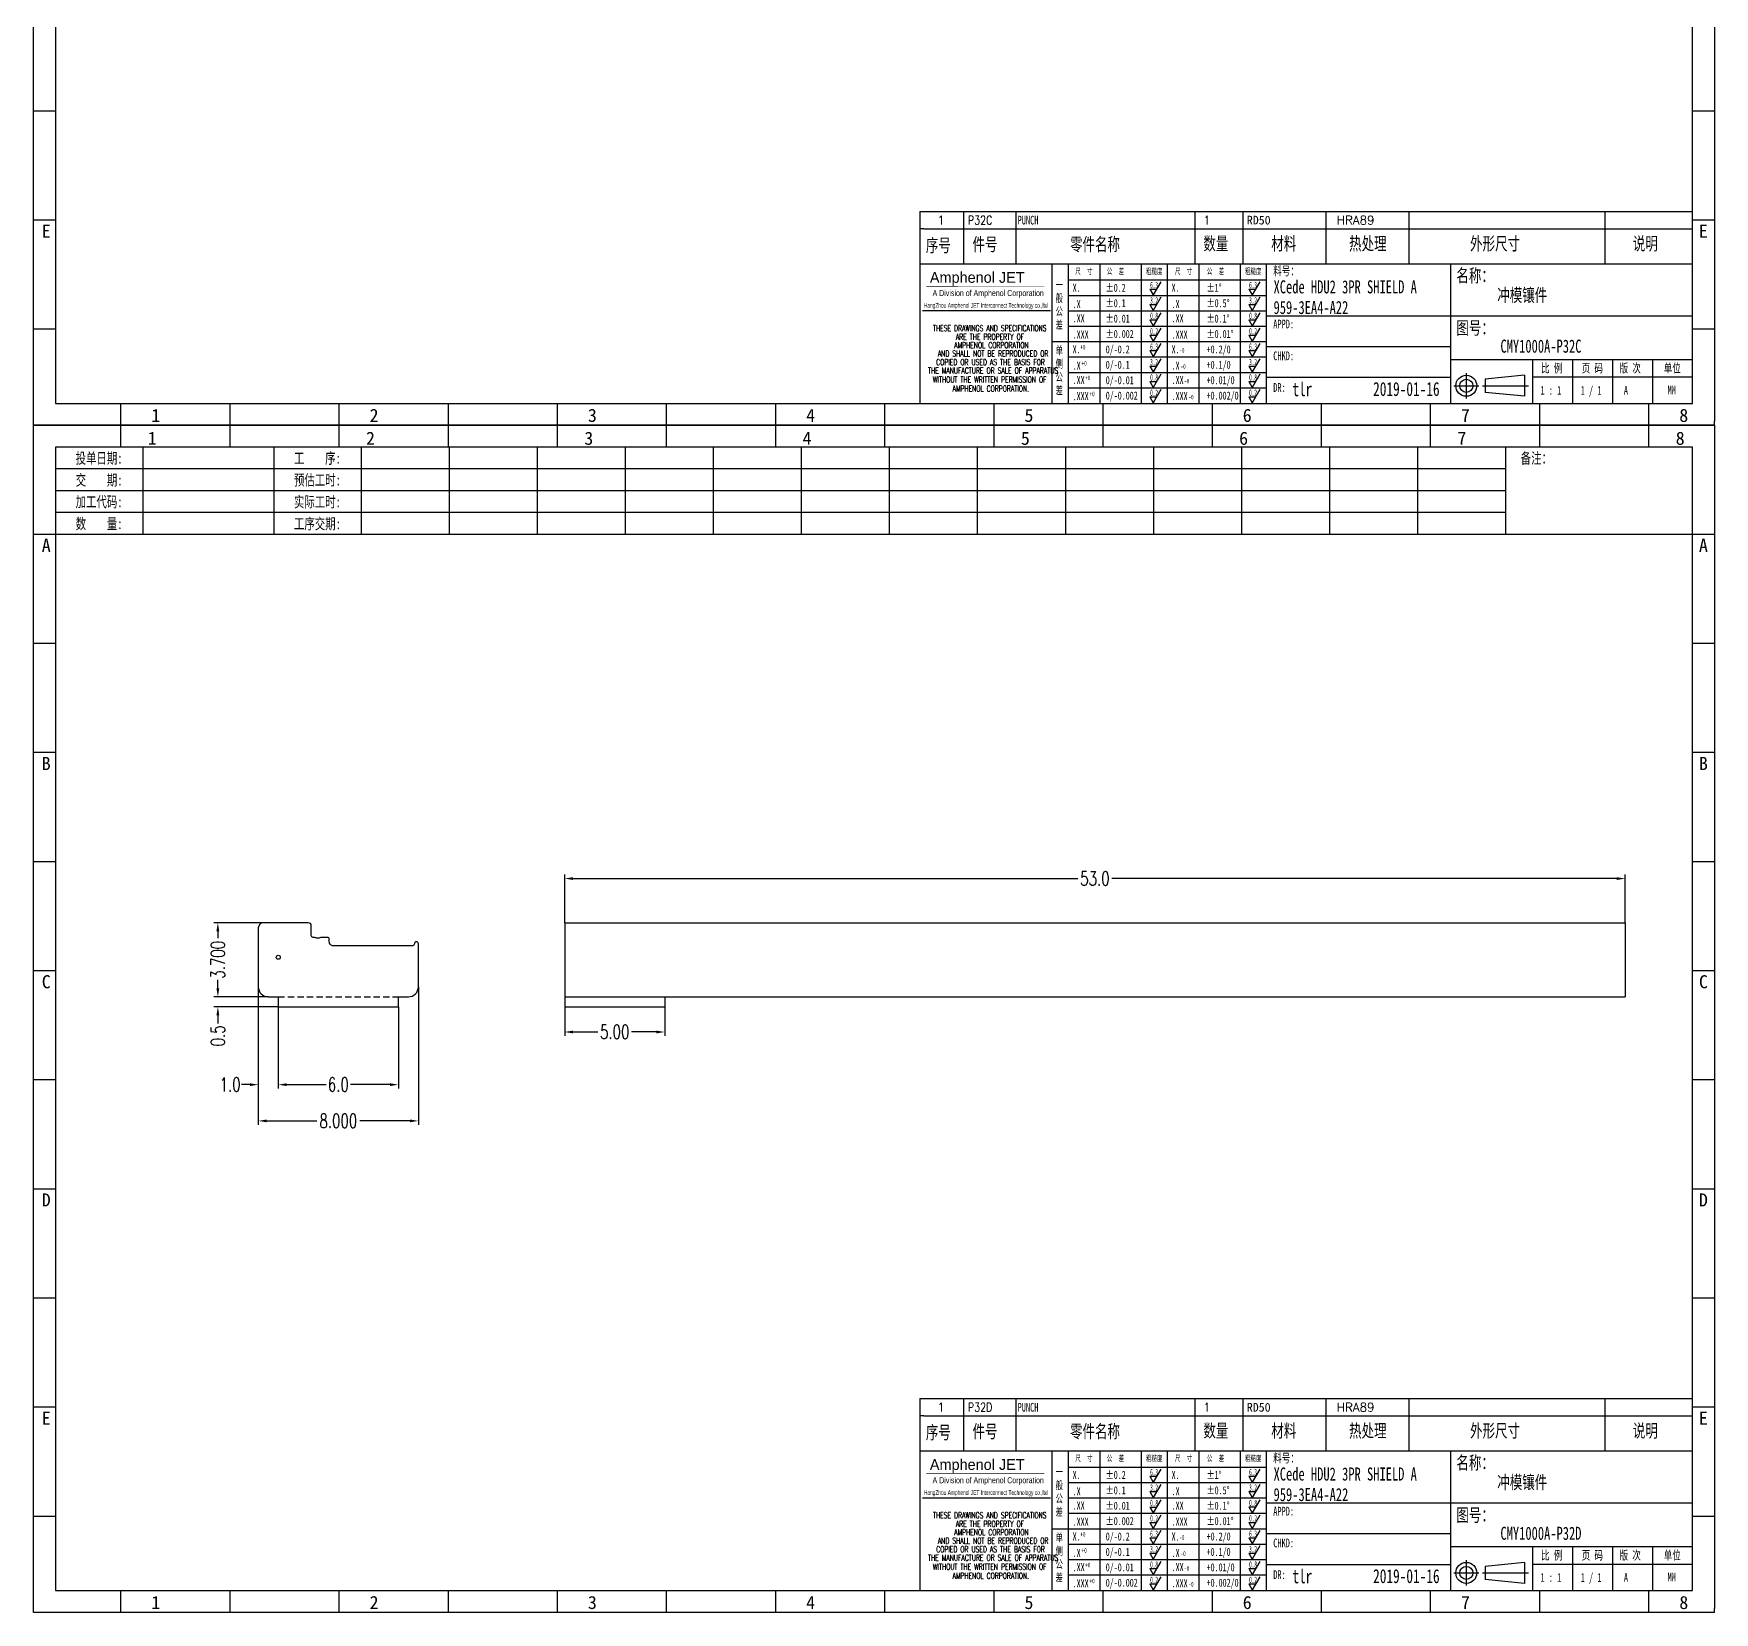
# Model space of a CAD drawing. Header units: millimetres. Extents: x -2852 to 5627, y -2271 to 1849.
# Drawn here: x -1342.4 to -1258.4, y -67.6 to 11.4 of the extents above; entities that cross this region are included whole.
import ezdxf
from ezdxf.enums import TextEntityAlignment as Align

# ---------------------------------------------------------------- set-up
doc = ezdxf.new("R2010")
doc.units = ezdxf.units.MM
doc.header["$PDSIZE"] = 3
doc.linetypes.add('DASHED2', pattern=[9.525, 6.35, -3.175])
for name, color, linetype in [('1', 7, 'Continuous'), ('11', 4, 'DASHED2'), ('41', 1, 'Continuous'), ('PUNCH', 1, 'Continuous')]:
    doc.layers.add(name, color=color, linetype=linetype)
doc.styles.add('CH', font='仿宋_GB2312_0.ttf')
doc.styles.add('jet02', font='simplex.shx', dxfattribs={"width": 0.7})
doc.styles.add('SIMPLEX', font='SIMPLEX')
doc.styles.get("Standard").update_dxf_attribs({"font": '仿宋_GB2312_0.ttf', "width": 0.7})
doc.styles.add('TEXTSTYLE_1', font='TRIUMB.TTF')
doc.styles.add('TEXTSTYLE_2', font='TRIUM.TTF')
doc.styles.add('tk', font='', dxfattribs={"width": 0.7})
doc.styles.add('tk 2', font='仿宋_GB2312_0.ttf', dxfattribs={"width": 0.65})
doc.styles.add('tk 4', font='simplex.shx', dxfattribs={"width": 0.65, "bigfont": 'bigfont.shx'})
doc.styles.get('tk').set_extended_font_data('NSimSun')
doc.dimstyles.new('jet02', dxfattribs={"dimtxt": 3.5, "dimasz": 2.1, "dimexe": 1, "dimexo": 0, "dimgap": 0.5, "dimtad": 0, "dimtoh": 1, "dimdec": 3, "dimzin": 9, "dimdsep": 46, "dimtxsty": 'jet02', "dimcen": 0, "dimclrt": 256, "dimazin": 2, "dimtfac": 1, "dimtdec": 3, "dimtofl": 0, "dimtmove": 0, "dimatfit": 1, "dimfxl": 0, "dimarcsym": 0})

# ---------------------------------------------------------------- blocks, each defined once
blk = doc.blocks.new('A3-N')
at = {"layer": '1', "color": 1}
for p, q in [((0, 0), (0, 296.73)), ((0, 296.73), (420, 296.73)), ((21.82, 291.27), (21.82, 296.73)), ((49.09, 291.27), (49.09, 296.73)), ((76.36, 291.27), (76.36, 296.73)), ((103.64, 291.27), (103.64, 296.73)), ((103.64, 291.27), (103.64, 296.73)), ((103.64, 291.27), (103.64, 296.73)), ((130.91, 291.27), (130.91, 296.73)), ((158.18, 291.27), (158.18, 296.73)), ((185.45, 291.27), (185.45, 296.73)), ((212.73, 291.27), (212.73, 296.73)), ((240, 291.27), (240, 296.73)), ((267.27, 291.27), (267.27, 296.73)), ((294.55, 291.27), (294.55, 296.73)), ((321.82, 291.27), (321.82, 296.73)), ((349.09, 291.27), (349.09, 296.73)), ((376.36, 291.27), (376.36, 296.73)), ((403.64, 291.27), (403.64, 296.73)), ((420, 296.73), (420, 1)), ((5.45, 269.45), (0, 269.45)), ((420, 269.45), (414.55, 269.45)), ((5.45, 242.18), (0, 242.18)), ((420, 242.18), (414.55, 242.18)), ((5.45, 214.91), (0, 214.91)), ((420, 214.91), (414.55, 214.91)), ((5.45, 187.64), (0, 187.64)), ((420, 187.64), (414.55, 187.64)), ((5.45, 160.36), (0, 160.36)), ((420, 160.36), (414.55, 160.36)), ((5.45, 133.09), (0, 133.09)), ((420, 133.09), (414.55, 133.09)), ((5.45, 105.82), (0, 105.82)), ((420, 105.82), (414.55, 105.82)), ((5.45, 78.55), (0, 78.55)), ((420, 78.55), (414.55, 78.55)), ((5.45, 51.27), (0, 51.27)), ((420, 51.27), (414.55, 51.27)), ((222.45, 49.09), (221.45, 49.09)), ((221.45, 49.09), (221.45, 40.36)), ((222.45, 49.09), (414.55, 49.09)), ((232.36, 49.09), (232.36, 40.36)), ((245.45, 49.09), (245.45, 40.36)), ((290.18, 49.09), (290.18, 40.36)), ((302.18, 49.09), (302.18, 40.36)), ((322.91, 49.09), (322.91, 40.36)), ((343.64, 49.09), (343.64, 40.36)), ((392.73, 40.36), (392.73, 49.09)), ((258.55, 40.36), (258.55, 5.44)), ((266.45, 40.36), (266.45, 5.44)), ((276.78, 40.36), (276.78, 5.45)), ((291.18, 40.36), (291.18, 5.45)), ((301.51, 40.37), (301.51, 5.46)), ((308.01, 40.36), (308.01, 5.45)), ((354.09, 40.36), (354.09, 5.45)), ((308.01, 32.39), (258.55, 32.39)), ((308.01, 28.54), (258.55, 28.54)), ((414.55, 27.27), (308.01, 27.27)), ((5.45, 24), (0, 24)), ((308.01, 24.69), (258.55, 24.69)), ((420, 24), (414.55, 24)), ((308.01, 16.99), (258.55, 16.99)), ((354.09, 19.63), (308.01, 19.63)), ((308.01, 13.14), (258.55, 13.14)), ((414.55, 16.36), (354.09, 16.36)), ((374.55, 16.36), (374.55, 5.45)), ((384.55, 16.36), (384.55, 5.45)), ((394.55, 16.36), (394.55, 5.45)), ((404.55, 16.36), (404.55, 5.45)), ((308.01, 9.29), (258.55, 9.29)), ((308.01, 11.99), (354.09, 11.99)), ((372.51, 12.49), (362.69, 11.5)), ((362.69, 11.5), (362.69, 8.23)), ((372.51, 12.49), (372.51, 7.25)), ((414.55, 12), (374.55, 12)), ((21.82, 0), (21.82, 5.45)), ((49.09, 0), (49.09, 5.45)), ((76.36, 0), (76.36, 5.45)), ((103.64, 0), (103.64, 5.45)), ((130.91, 0), (130.91, 5.45)), ((158.18, 0), (158.18, 5.45)), ((185.45, 0), (185.45, 5.45)), ((212.73, 0), (212.73, 5.45)), ((240, 0), (240, 5.45)), ((267.27, 0), (267.27, 5.45)), ((294.55, 0), (294.55, 5.45)), ((321.82, 0), (321.82, 5.45)), ((349.09, 0), (349.09, 5.45)), ((372.51, 7.25), (362.69, 8.23)), ((376.36, 0), (376.36, 5.45)), ((403.64, 0), (403.64, 5.45)), ((1, 0), (0, 0)), ((420, 0), (1, 0)), ((420, 0), (420, 1))]:
    blk.add_line(p, q, dxfattribs=at)
at = {"layer": '1'}
for p, q in [((414.55, 278.18), (414.55, 284.73)), ((221.45, 40.36), (221.45, 5.45)), ((221.45, 40.36), (414.55, 40.36)), ((221.45, 40.36), (414.55, 40.36)), ((254.41, 40.36), (254.41, 5.45)), ((283.28, 40.36), (283.28, 5.45)), ((308.01, 36.24), (258.55, 36.24)), ((222.08, 28.67), (254.12, 28.67)), ((308.01, 20.84), (254.41, 20.84))]:
    blk.add_line(p, q, dxfattribs=at)
at = {"layer": '1', "color": 1, "ltscale": 0.05}
for p, q in [((278.93, 34.04), (279.79, 32.56)), ((278.93, 34.04), (280.65, 34.04)), ((281.68, 35.84), (279.79, 32.56)), ((303.66, 34.05), (304.52, 32.56)), ((303.66, 34.05), (305.38, 34.05)), ((306.41, 35.84), (304.52, 32.56)), ((278.93, 30.19), (279.79, 28.71)), ((278.93, 30.19), (280.65, 30.19)), ((281.68, 31.99), (279.79, 28.71)), ((303.66, 30.2), (305.38, 30.2)), ((303.66, 30.2), (304.52, 28.71)), ((306.41, 31.99), (304.52, 28.71)), ((278.93, 26.34), (279.79, 24.86)), ((278.93, 26.34), (280.65, 26.34)), ((281.68, 28.14), (279.79, 24.86)), ((303.66, 26.35), (304.52, 24.86)), ((303.66, 26.35), (305.38, 26.35)), ((306.41, 28.14), (304.52, 24.86)), ((278.93, 22.49), (280.65, 22.49)), ((278.93, 22.49), (279.79, 21.01)), ((281.68, 24.29), (279.79, 21.01)), ((303.66, 22.5), (305.38, 22.5)), ((303.66, 22.5), (304.52, 21.01)), ((306.41, 24.29), (304.52, 21.01)), ((278.93, 18.66), (279.79, 17.17)), ((278.93, 18.66), (280.65, 18.66)), ((281.68, 20.45), (279.79, 17.17)), ((303.66, 18.66), (304.52, 17.18)), ((303.66, 18.66), (305.38, 18.66)), ((306.41, 20.46), (304.52, 17.18)), ((278.93, 14.81), (280.65, 14.81)), ((278.93, 14.81), (279.79, 13.32)), ((281.68, 16.6), (279.79, 13.32)), ((281.68, 12.75), (279.79, 9.47)), ((303.66, 14.81), (305.38, 14.81)), ((303.66, 14.81), (304.52, 13.33)), ((306.41, 16.61), (304.52, 13.33)), ((306.41, 12.76), (304.52, 9.48)), ((278.93, 10.96), (279.79, 9.47)), ((278.93, 10.96), (280.65, 10.96)), ((281.68, 8.9), (279.79, 5.62)), ((303.66, 10.96), (304.52, 9.48)), ((303.66, 10.96), (305.38, 10.96)), ((306.41, 8.91), (304.52, 5.63)), ((278.93, 7.11), (279.79, 5.62)), ((278.93, 7.11), (280.65, 7.11)), ((303.66, 7.11), (305.38, 7.11)), ((303.66, 7.11), (304.52, 5.63))]:
    blk.add_line(p, q, dxfattribs=at)
at = {"layer": '1', "color": 1, "ltscale": 0.1}
for p, q in [((358.01, 13.02), (358.01, 6.71)), ((354.86, 9.87), (361.17, 9.87)), ((362.03, 9.87), (373.54, 9.87))]:
    blk.add_line(p, q, dxfattribs=at)
at = {"layer": '1'}
blk.add_lwpolyline([(221.45, 5.45), (414.55, 5.45), (414.55, 291.27), (5.45, 291.27), (5.45, 5.45), (414.55, 5.45)], dxfattribs=at)
at = {"layer": '1', "color": 7, "linetype": 'Continuous', "const_width": 0.123}
blk.add_lwpolyline([(223.11, 34.74), (252.6, 34.76)], dxfattribs=at)
at = {"layer": '1', "color": 1}
for radius in [2.62, 1.64]:
    blk.add_circle((358.01, 9.87), radius, dxfattribs=at)
at = {"layer": '41'}
for p, q in [((27.27, 291.27), (27.27, 269.45)), ((60, 291.27), (60, 269.45)), ((81.82, 291.27), (81.82, 269.45)), ((103.82, 291.27), (103.82, 269.45)), ((125.82, 291.27), (125.82, 269.45)), ((147.82, 291.27), (147.82, 269.45)), ((169.82, 291.27), (169.82, 269.45)), ((191.82, 291.27), (191.82, 269.45)), ((213.82, 291.27), (213.82, 269.45)), ((235.82, 291.27), (235.82, 269.45)), ((257.82, 291.27), (257.82, 269.45)), ((279.82, 291.27), (279.82, 269.45)), ((301.82, 291.27), (301.82, 269.45)), ((323.82, 291.27), (323.82, 269.45)), ((345.82, 291.27), (345.82, 269.45)), ((367.82, 291.27), (367.82, 269.45)), ((367.82, 285.82), (5.45, 285.82)), ((367.82, 280.36), (5.45, 280.36)), ((367.82, 274.91), (5.45, 274.91)), ((414.55, 269.45), (5.45, 269.45))]:
    blk.add_line(p, q, dxfattribs=at)
at = {"layer": '1', "color": 1}
for s, p in [('1', (29.64, 295.11)), ('2', (84.18, 295.11)), ('3', (138.73, 295.11)), ('4', (193.27, 295.11)), ('5', (247.82, 295.11)), ('6', (302.36, 295.11)), ('7', (356.91, 295.11)), ('8', (411.45, 295.11)), ('1', (30.53, 4.11)), ('2', (85.08, 4.11)), ('3', (139.62, 4.11)), ('4', (194.17, 4.11)), ('5', (248.72, 4.11)), ('6', (303.26, 4.11)), ('7', (357.81, 4.11)), ('8', (412.35, 4.11))]:
    blk.add_text(s, height=3.27, dxfattribs=at).set_placement(p, align=Align.TOP_CENTER)
at = {"layer": '1', "style": 'tk', "width": 0.7}
for s, p in [('投单日期:', (16.36, 288.55)), ('工    序:', (70.91, 288.55)), ('备注：', (375.51, 288.55)), ('交    期:', (16.36, 283.09)), ('预估工时:', (70.91, 283.09)), ('加工代码:', (16.36, 277.64)), ('实际工时:', (70.91, 277.64)), ('数    量:', (16.36, 272.18)), ('工序交期:', (70.91, 272.18))]:
    blk.add_text(s, height=2.727, dxfattribs=at).set_placement(p, align=Align.MIDDLE)
at = {"layer": '1', "color": 1}
for s, p in [('A', (2.04, 268.36)), ('B', (2.04, 213.82)), ('C', (2.04, 159.27)), ('D', (2.04, 104.73)), ('E', (2.04, 50.18))]:
    blk.add_text(s, height=3.27, dxfattribs=at).set_placement(p, align=Align.TOP_LEFT)
for s, p in [('A', (418.37, 268.36)), ('B', (418.37, 213.82)), ('C', (418.37, 159.27)), ('D', (418.37, 104.73)), ('E', (418.37, 50.18))]:
    blk.add_text(s, height=3.27, dxfattribs=at).set_placement(p, align=Align.TOP_RIGHT)
at = {"layer": '1', "color": 1, "style": 'tk 2', "width": 0.7}
for s, height, p in [('序号', 3.273, (222.96, 43.34)), ('件号', 3.273, (234.62, 43.61)), ('零件名称', 3.273, (258.97, 43.61)), ('数量', 3.273, (292.3, 43.78)), ('材料', 3.273, (309.27, 43.78)), ('热处理', 3.273, (328.71, 43.78)), ('外形尺寸', 3.273, (358.94, 43.78)), ('说明', 3.273, (399.61, 43.78)), ('料号：', 2.182, (309.77, 37.46)), ('名称：', 3.273, (355.52, 35.79)), ('图号：', 3.273, (355.52, 22.7)), ('比 例', 2.182, (376.69, 13.18)), ('页 码', 2.182, (386.85, 13.18)), ('版 次', 2.182, (396.31, 13.18)), ('单位', 2.182, (407.35, 13.18))]:
    blk.add_text(s, height=height, dxfattribs=at).set_placement(p)
at = {"layer": '1', "color": 7, "linetype": 'Continuous', "style": 'TEXTSTYLE_1'}
blk.add_text('Amphenol JET', height=2.7, dxfattribs=at).set_placement((223.96, 35.61))
at = {"layer": '1', "color": 7, "linetype": 'Continuous'}
for s, height, style, width, p in [('A Division of Amphenol Corporation', 1.5, 'TEXTSTYLE_2', 0.7, (224.64, 32.29)), ('HangZhou Amphenol JET Interconnect Technology co.,ltd ', 1.2, 'TEXTSTYLE_2', 0.6, (222.47, 29.36)), ('THESE DRAWINGS AND SPECIFICATIONS', 1.5, 'tk 4', 0.6, (224.73, 23.52)), ('ARE THE PROPERTY OF', 1.5, 'tk 4', 0.6, (230.45, 21.35)), ('AND SHALL NOT BE REPRODUCED OR', 1.5, 'tk 4', 0.6, (225.95, 17.17)), ('AMPHENOL CORPORATION', 1.5, 'tk 4', 0.6, (230.04, 19.27)), ('THE MANUFACTURE OR SALE OF APPARATUS', 1.5, 'tk 4', 0.6, (223.5, 12.92)), ('COPIED OR USED AS THE BASIS FOR', 1.5, 'tk 4', 0.6, (225.54, 15.02)), ('WITHOUT THE WRITTEN PERMISSION OF', 1.5, 'tk 4', 0.6, (224.73, 10.67)), ('AMPHENOL CORPORATION.', 1.5, 'tk 4', 0.6, (229.63, 8.4))]:
    blk.add_text(s, height=height, dxfattribs=dict(at, style=style, width=width)).set_placement(p)
at = {"layer": '1', "color": 1, "style": 'tk 2', "width": 0.7}
for s, p in [('X.', (259.64, 34.37)), ('%%P0.2', (267.9, 34.37)), ('X.', (284.37, 34.37)), ('%%P1%%D', (293.12, 34.37)), ('.X', (259.64, 30.28)), ('%%P0.1', (267.9, 30.52)), ('.X', (284.37, 30.28)), ('%%P0.5%%D', (293.12, 30.52)), ('.XX', (259.64, 26.71)), ('%%P0.01', (267.9, 26.67)), ('.XX', (284.37, 26.71)), ('%%P0.1%%D', (293.12, 26.67)), ('.XXX', (259.64, 22.68)), ('%%P0.002', (267.9, 22.82)), ('.XXX', (284.37, 22.68)), ('%%P0.01%%D', (293.12, 22.82)), ('X.', (259.64, 18.97)), ('0/-0.2', (267.9, 18.97)), ('X.', (284.37, 18.97)), ('+0.2/0', (293.12, 18.97)), ('.X', (259.64, 14.88)), ('0/-0.1', (267.9, 15.12)), ('.X', (284.37, 14.88)), ('+0.1/0', (293.12, 15.12)), ('.XX', (259.64, 11.31)), ('0/-0.01', (267.9, 11.27)), ('0/-0.002', (267.9, 7.42)), ('.XX', (284.37, 11.31)), ('+0.01/0', (293.12, 11.27)), ('+0.002/0', (293.12, 7.42)), ('.XXX', (259.64, 7.28)), ('.XXX', (284.37, 7.28))]:
    blk.add_text(s, height=2, dxfattribs=at).set_placement(p, align=Align.MIDDLE_LEFT)
at = {"layer": '1', "color": 1, "ltscale": 0.05, "style": 'tk 2', "width": 0.5}
for s, p in [('6.3', (279.01, 34.26)), ('6.3', (303.74, 34.27)), ('3.2', (279.01, 30.41)), ('3.2', (303.74, 30.42)), ('0.8', (279.01, 26.56)), ('0.8', (303.74, 26.57)), ('0.2', (279.01, 22.71)), ('0.2', (303.74, 22.72)), ('6.3', (279.01, 18.87)), ('6.3', (303.74, 18.88)), ('3.2', (279.01, 15.02)), ('0.8', (279.01, 11.17)), ('3.2', (303.74, 15.03)), ('0.8', (303.74, 11.18)), ('0.2', (279.01, 7.32)), ('0.2', (303.74, 7.33))]:
    blk.add_text(s, height=1.6, dxfattribs=at).set_placement(p)
at = {"layer": '1', "style": 'tk 2', "width": 0.7}
for s, p in [('APPD:', (309.77, 24.21)), ('CHKD:', (309.77, 16.27)), ('DR:', (309.77, 8.35))]:
    blk.add_text(s, height=2.182, dxfattribs=at).set_placement(p)
at = {"layer": '1', "color": 7, "style": 'tk 2', "width": 0.7}
blk.add_text('MM', height=2.182, dxfattribs=at).set_placement((408.31, 7.75))
at = {"layer": '1', "color": 1, "ltscale": 0.05, "char_height": 1.5, "width": 6.3627, "attachment_point": 1, "style": 'tk 2'}
for s, insert in [('尺  寸', (260.31, 39.25)), ('公  差', (268.17, 39.25)), ('粗糙度', (277.98, 39.25)), ('尺  寸', (285.2, 39.25)), ('公  差', (293.18, 39.25)), ('粗糙度', (302.71, 39.26))]:
    blk.add_mtext(s, dxfattribs=dict(at, insert=insert))
at = {"layer": '1', "ltscale": 0.05, "char_height": 2, "width": 2.5195, "attachment_point": 1, "style": 'tk 2'}
for s, insert in [('一般公差', (255.39, 36.11)), ('单侧公差', (255.39, 19.71))]:
    blk.add_mtext(s, dxfattribs=dict(at, insert=insert))
at = {"layer": '1', "color": 1, "ltscale": 0.05, "char_height": 1.2, "width": 5.1396, "attachment_point": 1, "line_spacing_factor": 0.8, "style": 'tk 2'}
for s, insert in [('+0', (261.58, 20.13)), ('-0', (286.31, 19.33)), ('+0', (261.88, 16.09)), ('-0', (286.61, 15.29)), ('+0', (262.79, 12.45)), ('+0', (263.87, 8.44)), ('-0', (287.51, 11.65)), ('-0', (288.59, 7.64))]:
    blk.add_mtext(s, dxfattribs=dict(at, insert=insert))
at = {"layer": '1', "style": 'tk 2', "width": 0.7}
for tag, p in [('PATR-NO1', (309.84, 32.96)), ('TITLE', (365.74, 30.9)), ('PATR-NO2', (309.84, 27.81)), ('DWG-NO:', (366.54, 18.14))]:
    blk.add_attdef(tag, p, '', height=3.27, dxfattribs=at)
at = {"layer": '1', "color": 1, "style": 'tk 2', "width": 0.7}
for tag, p in [('DRAW', (314.55, 7.27)), ('DATE', (334.72, 7.32))]:
    blk.add_attdef(tag, p, '', height=3.49, dxfattribs=at)
at = {"layer": '1', "style": 'tk 2', "width": 0.7}
for tag, p in [('SCALE', (376.55, 8.73)), ('SHEET', (386.6, 8.72)), ('REV', (397.38, 8.73))]:
    blk.add_attdef(tag, text='', height=2.18, dxfattribs=at).set_placement(p, align=Align.MIDDLE_LEFT)
blk = doc.blocks.new('FB3')
at = {"layer": '1', "color": 1}
for p, q in [((0, 4.36), (193.09, 4.36)), ((0, 4.36), (0, 0)), ((10.91, 4.36), (10.91, 0)), ((24, 4.36), (24, 0)), ((68.73, 4.36), (68.73, 0)), ((80.73, 4.36), (80.73, 0)), ((101.45, 4.36), (101.45, 0)), ((122.18, 4.36), (122.18, 0)), ((171.27, 0), (171.27, 4.36))]:
    blk.add_line(p, q, dxfattribs=at)
at = {"layer": '1'}
for tag, style, p in [('ITEM', 'SIMPLEX', (4.36, 2.18)), ('PARTNO', 'SIMPLEX', (12, 2.18)), ('QTY', 'SIMPLEX', (74.18, 2.18)), ('MATL', 'CH', (81.72, 2.18)), ('FINISH', 'SIMPLEX', (104.17, 2.18)), ('SPEC', 'SIMPLEX', (130.91, 2.18)), ('REMARK', 'SIMPLEX', (174.06, 2.18))]:
    blk.add_attdef(tag, text='', height=2.18, dxfattribs=dict(at, style=style)).set_placement(p, align=Align.MIDDLE_LEFT)
at = {"layer": '1', "style": 'tk', "width": 0.7}
blk.add_attdef('DIE', text='', height=2.18, dxfattribs=at).set_placement((24.43, 2.18), align=Align.MIDDLE_LEFT)
blk = doc.blocks.new('*D1797')
at = {"layer": '41', "ltscale": 0.05}
for p, q in [((-400.65, -2489.723), (-400.65, -2491.182)), ((-395.65, -2489.723), (-395.65, -2491.182)), ((-400.23, -2490.982), (-398.997, -2490.982)), ((-396.07, -2490.982), (-397.304, -2490.982))]:
    blk.add_line(p, q, dxfattribs=at)
for points in [[(-400.23, -2490.912), (-400.23, -2491.052), (-400.65, -2490.982)], [(-396.07, -2490.912), (-396.07, -2491.052), (-395.65, -2490.982)]]:
    blk.add_solid(points, dxfattribs=at)
at = {"layer": 'Defpoints', "color": 0, "ltscale": 0.05}
for p in [(-400.65, -2489.723), (-395.65, -2489.723), (-400.65, -2490.982)]:
    blk.add_point(p, dxfattribs=at)
at = {"layer": '41', "ltscale": 0.05, "insert": (-398.15, -2490.982), "char_height": 0.7, "attachment_point": 5, "style": 'jet02'}
blk.add_mtext('5.00', dxfattribs=at)
blk = doc.blocks.new('*D1798')
at = {"layer": '41', "ltscale": 0.05}
for p, q in [((-400.65, -2485.523), (-400.65, -2483.112)), ((-400.23, -2483.312), (-374.997, -2483.312)), ((-348.07, -2483.312), (-373.304, -2483.312)), ((-347.65, -2485.523), (-347.65, -2483.112))]:
    blk.add_line(p, q, dxfattribs=at)
for points in [[(-400.23, -2483.242), (-400.23, -2483.382), (-400.65, -2483.312)], [(-348.07, -2483.242), (-348.07, -2483.382), (-347.65, -2483.312)]]:
    blk.add_solid(points, dxfattribs=at)
at = {"layer": 'Defpoints', "color": 0, "ltscale": 0.05}
for p in [(-347.65, -2483.312), (-400.65, -2485.523), (-347.65, -2485.523)]:
    blk.add_point(p, dxfattribs=at)
at = {"layer": '41', "ltscale": 0.05, "insert": (-374.15, -2483.312), "char_height": 0.7, "attachment_point": 5, "style": 'jet02'}
blk.add_mtext('53.0', dxfattribs=at)
blk = doc.blocks.new('*D1799')
at = {"layer": '41', "ltscale": 0.05}
for p, q in [((-415.962, -2488.723), (-415.962, -2495.627)), ((-407.962, -2488.723), (-407.962, -2495.627)), ((-415.542, -2495.427), (-413.042, -2495.427)), ((-408.382, -2495.427), (-410.882, -2495.427))]:
    blk.add_line(p, q, dxfattribs=at)
for points in [[(-415.542, -2495.357), (-415.542, -2495.497), (-415.962, -2495.427)], [(-408.382, -2495.357), (-408.382, -2495.497), (-407.962, -2495.427)]]:
    blk.add_solid(points, dxfattribs=at)
at = {"layer": 'Defpoints', "color": 0, "ltscale": 0.05}
for p in [(-415.962, -2488.723), (-407.962, -2488.723), (-407.962, -2495.427)]:
    blk.add_point(p, dxfattribs=at)
at = {"layer": '41', "ltscale": 0.05, "insert": (-411.962, -2495.427), "char_height": 0.7, "attachment_point": 5, "style": 'jet02'}
blk.add_mtext('8.000', dxfattribs=at)
blk = doc.blocks.new('*D1800')
at = {"layer": '41', "ltscale": 0.05}
for p, q in [((-415.962, -2488.723), (-415.962, -2493.815)), ((-414.962, -2489.723), (-414.962, -2493.815)), ((-416.382, -2493.615), (-416.802, -2493.615)), ((-414.542, -2493.615), (-414.122, -2493.615))]:
    blk.add_line(p, q, dxfattribs=at)
for points in [[(-416.382, -2493.545), (-416.382, -2493.685), (-415.962, -2493.615)], [(-414.542, -2493.545), (-414.542, -2493.685), (-414.962, -2493.615)]]:
    blk.add_solid(points, dxfattribs=at)
at = {"layer": 'Defpoints', "color": 0, "ltscale": 0.05}
for p in [(-415.962, -2488.723), (-414.962, -2489.723), (-415.962, -2493.615)]:
    blk.add_point(p, dxfattribs=at)
at = {"layer": '41', "ltscale": 0.05, "insert": (-417.369, -2493.615), "char_height": 0.7, "attachment_point": 5, "style": 'jet02'}
blk.add_mtext('1.0', dxfattribs=at)
blk = doc.blocks.new('*D1801')
at = {"layer": '41', "ltscale": 0.05}
for p, q in [((-414.962, -2489.723), (-414.962, -2493.815)), ((-408.962, -2489.723), (-408.962, -2493.815)), ((-414.542, -2493.615), (-412.576, -2493.615)), ((-409.382, -2493.615), (-411.349, -2493.615))]:
    blk.add_line(p, q, dxfattribs=at)
for points in [[(-414.542, -2493.545), (-414.542, -2493.685), (-414.962, -2493.615)], [(-409.382, -2493.545), (-409.382, -2493.685), (-408.962, -2493.615)]]:
    blk.add_solid(points, dxfattribs=at)
at = {"layer": 'Defpoints', "color": 0, "ltscale": 0.05}
for p in [(-414.962, -2489.723), (-408.962, -2489.723), (-408.962, -2493.615)]:
    blk.add_point(p, dxfattribs=at)
at = {"layer": '41', "ltscale": 0.05, "insert": (-411.962, -2493.615), "char_height": 0.7, "attachment_point": 5, "style": 'jet02'}
blk.add_mtext('6.0', dxfattribs=at)
blk = doc.blocks.new('*D1802')
at = {"layer": '41', "ltscale": 0.05}
for p, q in [((-415.712, -2485.523), (-418.184, -2485.523)), ((-417.984, -2485.943), (-417.984, -2486.293)), ((-417.984, -2488.803), (-417.984, -2488.453)), ((-415.462, -2489.223), (-418.184, -2489.223))]:
    blk.add_line(p, q, dxfattribs=at)
for points in [[(-418.054, -2485.943), (-417.914, -2485.943), (-417.984, -2485.523)], [(-418.054, -2488.803), (-417.914, -2488.803), (-417.984, -2489.223)]]:
    blk.add_solid(points, dxfattribs=at)
at = {"layer": 'Defpoints', "color": 0, "ltscale": 0.05}
for p in [(-417.984, -2485.523), (-415.712, -2485.523), (-415.462, -2489.223)]:
    blk.add_point(p, dxfattribs=at)
at = {"layer": '41', "ltscale": 0.05, "insert": (-417.984, -2487.373), "char_height": 0.7, "attachment_point": 5, "rotation": 90, "style": 'jet02'}
blk.add_mtext('3.700', dxfattribs=at)
blk = doc.blocks.new('*D1803')
at = {"layer": '41', "ltscale": 0.05}
for p, q in [((-417.984, -2488.803), (-417.984, -2488.383)), ((-415.462, -2489.223), (-418.184, -2489.223)), ((-414.962, -2489.723), (-418.184, -2489.723)), ((-417.984, -2490.143), (-417.984, -2490.563))]:
    blk.add_line(p, q, dxfattribs=at)
for points in [[(-418.054, -2488.803), (-417.914, -2488.803), (-417.984, -2489.223)], [(-418.054, -2490.143), (-417.914, -2490.143), (-417.984, -2489.723)]]:
    blk.add_solid(points, dxfattribs=at)
at = {"layer": 'Defpoints', "color": 0, "ltscale": 0.05}
for p in [(-417.984, -2489.723), (-415.462, -2489.223), (-414.962, -2489.723)]:
    blk.add_point(p, dxfattribs=at)
at = {"layer": '41', "ltscale": 0.05, "insert": (-417.984, -2491.176), "char_height": 0.7, "attachment_point": 5, "rotation": 90, "style": 'jet02'}
blk.add_mtext('0.5', dxfattribs=at)

msp = doc.modelspace()

# ---------------------------------------------------------------- linework, layer by layer
at = {"layer": '1', "ltscale": 0.05}
for p, q in [((-1315.8582, -33.0931), (-1262.8582, -33.0931)), ((-1315.8582, -33.0931), (-1315.8582, -37.2931)), ((-1262.8582, -33.0931), (-1262.8582, -36.7931)), ((-1330.1701, -36.7931), (-1330.1701, -37.2931)), ((-1324.1701, -37.2931), (-1324.1701, -36.7931)), ((-1315.8582, -36.7931), (-1262.8582, -36.7931)), ((-1310.8582, -36.7931), (-1310.8582, -37.2931)), ((-1330.1701, -37.2931), (-1324.1701, -37.2931)), ((-1315.8582, -37.2931), (-1310.8582, -37.2931))]:
    msp.add_line(p, q, dxfattribs=at)
msp.add_lwpolyline([(-1324.1701, -36.7931), (-1323.6701, -36.7931, 0.4142136), (-1323.1701, -36.2931), (-1323.1701, -34.1431, 1), (-1323.3701, -34.1431, -0.4142136), (-1323.4701, -34.2431), (-1327.4201, -34.2431, -0.4142136), (-1327.6201, -34.0431), (-1327.6201, -33.9231, 0.4142136), (-1327.7201, -33.8231), (-1327.9912, -33.8231, 0.0954146), (-1328.0469, -33.8338), (-1328.0933, -33.8523, -0.0954146), (-1328.149, -33.8631), (-1328.2412, -33.8631, -0.0954146), (-1328.2969, -33.8523), (-1328.3433, -33.8338, 0.0954146), (-1328.399, -33.8231), (-1328.4201, -33.8231, -0.4142136), (-1328.5201, -33.7231), (-1328.5201, -33.2431, 0.4142136), (-1328.6701, -33.0931), (-1330.9201, -33.0931, 0.4142136), (-1331.1701, -33.3431), (-1331.1701, -36.2931, 0.4142136), (-1330.6701, -36.7931), (-1330.1701, -36.7931)], format="xyb", dxfattribs=at)
at = {"layer": '11', "ltscale": 0.05}
msp.add_line((-1330.1701, -36.7931), (-1324.1701, -36.7931), dxfattribs=at)
at = {"layer": 'PUNCH', "ltscale": 0.05}
msp.add_circle((-1330.1701, -34.8181), 0.1, dxfattribs=at)

# ---------------------------------------------------------------- block references
at = {"layer": '1', "ltscale": 0.05, "xscale": 0.2000000000000455, "yscale": 0.2000000000000455, "zscale": 0.2000000000000455}
for p, values in [((-1342.3987, -8.2217), {'DWG-NO:': 'CMY1000A-P32C', 'TITLE': '冲模镶件', 'REV': 'A', 'SHEET': '1 / 1', 'DRAW': 'tlr', 'DATE': '2019-01-16', 'PATR-NO1': 'XCede HDU2 3PR SHIELD A', 'PATR-NO2': '959-3EA4-A22', 'SCALE': '1 : 1'}), ((-1342.3987, -67.5672), {'DWG-NO:': 'CMY1000A-P32D', 'TITLE': '冲模镶件', 'REV': 'A', 'SHEET': '1 / 1', 'DRAW': 'tlr', 'DATE': '2019-01-16', 'PATR-NO1': 'XCede HDU2 3PR SHIELD A', 'PATR-NO2': '959-3EA4-A22', 'SCALE': '1 : 1'})]:
    msp.add_blockref('A3-N', p, dxfattribs=at).add_auto_attribs(values)
at = {"layer": '1', "ltscale": 0.05}
ref = msp.add_blockref('FB3', (-1298.1078, 1.5965), dxfattribs=dict(at, xscale=0.2000000000000455, yscale=0.2000000000000455, zscale=0.2000000000000455))
ref.add_attrib('PARTNO', 'P32C', dxfattribs={"height": 0.43636, "style": 'SIMPLEX', "width": 0.8}).set_placement((-1295.7078, 2.0328), align=Align.MIDDLE_LEFT)
ref.add_attrib('ITEM', '1', dxfattribs={"height": 0.4364, "style": 'SIMPLEX'}).set_placement((-1297.235, 2.0328), align=Align.MIDDLE_LEFT)
ref.add_attrib('DIE', 'PUNCH', dxfattribs={"height": 0.43636, "style": 'tk', "width": 0.7}).set_placement((-1293.2217, 2.0328), align=Align.MIDDLE_LEFT)
ref.add_attrib('QTY', '1', dxfattribs={"height": 0.4364, "style": 'SIMPLEX'}).set_placement((-1283.9479, 2.0328), align=Align.MIDDLE_LEFT)
ref.add_attrib('MATL', 'RD50', dxfattribs={"height": 0.43636, "style": 'CH'}).set_placement((-1281.7646, 2.0328), align=Align.MIDDLE_LEFT)
ref.add_attrib('FINISH', 'HRA89', dxfattribs={"height": 0.43636, "style": 'SIMPLEX'}).set_placement((-1277.2732, 2.0328), align=Align.MIDDLE_LEFT)
ref = msp.add_blockref('FB3', (-1298.1078, -57.749), dxfattribs=dict(at, xscale=0.2000000000000455, yscale=0.2000000000000455, zscale=0.2000000000000455))
ref.add_attrib('PARTNO', 'P32D', dxfattribs={"height": 0.43636, "style": 'SIMPLEX', "width": 0.8}).set_placement((-1295.7078, -57.3126), align=Align.MIDDLE_LEFT)
ref.add_attrib('ITEM', '1', dxfattribs={"height": 0.4364, "style": 'SIMPLEX'}).set_placement((-1297.235, -57.3126), align=Align.MIDDLE_LEFT)
ref.add_attrib('DIE', 'PUNCH', dxfattribs={"height": 0.43636, "style": 'tk', "width": 0.7}).set_placement((-1293.2217, -57.3126), align=Align.MIDDLE_LEFT)
ref.add_attrib('QTY', '1', dxfattribs={"height": 0.4364, "style": 'SIMPLEX'}).set_placement((-1283.9479, -57.3126), align=Align.MIDDLE_LEFT)
ref.add_attrib('MATL', 'RD50', dxfattribs={"height": 0.43636, "style": 'CH'}).set_placement((-1281.7646, -57.3126), align=Align.MIDDLE_LEFT)
ref.add_attrib('FINISH', 'HRA89', dxfattribs={"height": 0.43636, "style": 'SIMPLEX'}).set_placement((-1277.2732, -57.3126), align=Align.MIDDLE_LEFT)

# ---------------------------------------------------------------- dimensions: what is measured, and where the dimension line sits
at = {"layer": '41', "ltscale": 0.05}
for base, p1, p2, override, picture, middle in [((-1262.8582, -30.8819), (-1315.8582, -33.0931), (-1262.8582, -33.0931), {"dimscale": 0.2, "dimtoh": 0, "dimdec": 1, "dimzin": 1, "dimclrd": 256, "dimclre": 256, "dimadec": 1, "dimazin": 0, "dimatfit": 3, "dimlwd": 65535, "dimlwe": 65535}, '*D1798', (-1289.3582, -30.8819)), ((-1331.1701, -41.1851), (-1330.1701, -37.2931), (-1331.1701, -36.2931), {"dimscale": 0.2, "dimtoh": 0, "dimdec": 1, "dimzin": 1, "dimclrd": 256, "dimclre": 256, "dimadec": 1, "dimazin": 0, "dimatfit": 3, "dimlwd": 65535, "dimlwe": 65535}, '*D1800', (-1332.5768, -41.1851)), ((-1323.1701, -42.9973), (-1331.1701, -36.2931), (-1323.1701, -36.2931), {"dimscale": 0.2, "dimtoh": 0, "dimzin": 1, "dimclrd": 256, "dimclre": 256, "dimadec": 3, "dimazin": 0, "dimatfit": 3, "dimlwd": 65535, "dimlwe": 65535}, '*D1799', (-1327.1701, -42.9973)), ((-1324.1701, -41.1851), (-1330.1701, -37.2931), (-1324.1701, -37.2931), {"dimscale": 0.2, "dimtoh": 0, "dimdec": 1, "dimzin": 1, "dimclrd": 256, "dimclre": 256, "dimadec": 1, "dimazin": 0, "dimatfit": 3, "dimlwd": 65535, "dimlwe": 65535}, '*D1801', (-1327.1701, -41.1851)), ((-1315.8582, -38.5519), (-1310.8582, -37.2931), (-1315.8582, -37.2931), {"dimscale": 0.2, "dimtoh": 0, "dimdec": 2, "dimzin": 1, "dimclrd": 256, "dimclre": 256, "dimazin": 0, "dimatfit": 3, "dimlwd": 65535, "dimlwe": 65535}, '*D1797', (-1313.3582, -38.5519))]:
    dim = msp.add_linear_dim(base=base, p1=p1, p2=p2, dimstyle='jet02', override=override, dxfattribs=at)
    dim.commit()
    dim.dimension.update_dxf_attribs({"geometry": picture, "text_midpoint": middle, "insert": (-915.2077, 2452.4298)})
for base, p2, override, picture, middle in [((-1333.1918, -33.0931), (-1330.9201, -33.0931), {"dimscale": 0.2, "dimtoh": 0, "dimzin": 1, "dimclrd": 256, "dimclre": 256, "dimadec": 3, "dimazin": 0, "dimatfit": 3, "dimlwd": 65535, "dimlwe": 65535}, '*D1802', (-1333.1918, -34.9431)), ((-1333.1918, -37.2931), (-1330.1701, -37.2931), {"dimscale": 0.2, "dimtoh": 0, "dimdec": 1, "dimzin": 1, "dimclrd": 256, "dimclre": 256, "dimadec": 1, "dimazin": 0, "dimatfit": 3, "dimlwd": 65535, "dimlwe": 65535}, '*D1803', (-1333.1918, -38.7464))]:
    dim = msp.add_linear_dim(base=base, p1=(-1330.6701, -36.7931), p2=p2, angle=90, dimstyle='jet02', override=override, dxfattribs=at)
    dim.commit()
    dim.dimension.update_dxf_attribs({"geometry": picture, "text_midpoint": middle, "insert": (-915.2077, 2452.4298)})

doc.saveas('drawing.dxf')
